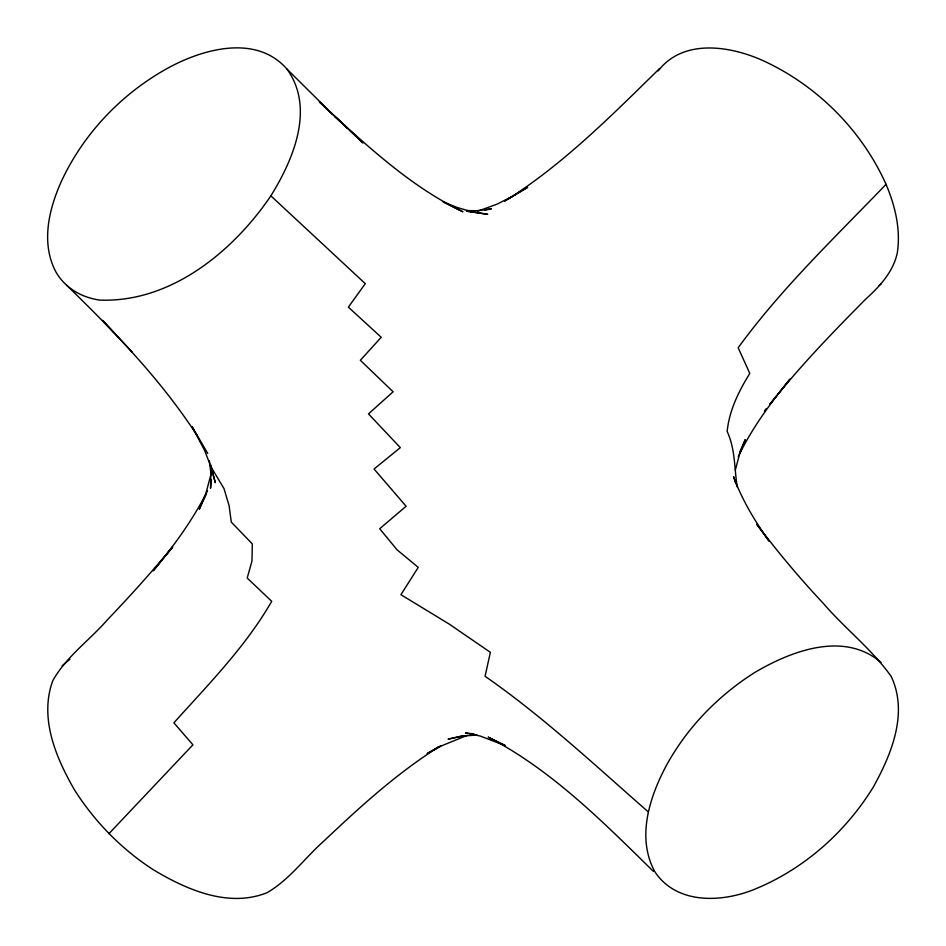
<?xml version="1.0" encoding="UTF-8"?>
<svg xmlns="http://www.w3.org/2000/svg" width="946" height="946" viewBox="0 0 946 946"><rect width="100%" height="100%" fill="white"/><g stroke="black" fill="none" stroke-linecap="round" stroke-linejoin="round"><path stroke-width="1.42" d="M211.419 479.669L210.556 488.242L210.84 473.166L209.397 460.844M881.022 662.401C844.033 630.816 791.471 650.801 754.766 672.476C718.097 695.7 686.985 727.616 666.197 765.846C649.275 797.703 636.28 838.203 655.081 872.117C676.804 904.341 720.994 902.59 753.371 889.772C803.166 869.752 845.062 832.823 873.17 787.308C891.416 754.447 908.562 713.059 891.144 676.366C871.786 649.11 844.731 628.416 823.02 603.051C799.488 578.053 777.494 551.589 756.741 524.238L769.003 541.041C754.825 521.01 741.995 499.819 733.564 476.689L735.775 483.619M211.537 472.243L205.921 493.315L199.322 509.185L206.488 493.623M735.338 470.008L739.346 454.979L745.212 439.654L739.536 452.59M738.27 456.469C751.881 428.467 770.351 403.197 789.969 379.133L769.902 404.214M207.552 490.808C193.031 519.685 173.828 545.972 153.24 570.793L172.444 547.261M270.863 195.857C293.378 159.519 315.255 108.033 286.886 68.999C256.804 34.624 205.057 48.317 170.02 66.941C122.838 92.365 83.827 132.842 61.289 181.561C48.648 209.752 40.607 243.926 56.287 272.614A162.724 93.95 -45 0 0 99.365 300.071C170.304 303.063 232.964 251.778 270.863 195.857L365.274 283.658L348.376 307.143L381.226 337.296L360.331 360.296L393.122 391.774L368.491 413.887L400.324 447.635L374.048 469.015L406.118 506.24L379.701 528.731L397.048 549.803L418.238 567.387L400.915 594.691L449.374 624.183L490.371 652.338L485.073 676.284C543.276 716.737 595.058 765.349 648.317 811.905M658.156 70.915C683.733 37.533 732.653 46.129 765.953 61.987C818.668 87.091 862.125 131.021 886.059 184.328C895.2 206.039 900.923 229.63 897.246 253.232C893 272.093 879.733 286.449 865.791 299.031C835.46 329.693 805.306 360.627 778.12 394.175M172.42 547.013C151.738 571.987 130.11 596.134 107.655 619.524C89.728 640.217 66.315 656.5 52.799 680.659C39.082 717.955 55.861 757.569 74.521 789.934C94.801 821.873 121.715 849.331 153.512 869.871C186.811 889.796 228.542 908.136 267.139 892.657C289.653 879.591 304.967 857.738 324.265 840.687C360.651 806.276 397.97 772.279 440.647 745.744M769.808 404.309L776.985 395.511M166.39 554.663L172.621 547.036M764.427 410.907L766.248 408.672M108.837 833.769L192.925 744.821L173.898 722.815C208.617 684.171 245.641 646.65 271.703 601.313L247.202 578.053L251.979 561.037L252.322 543.915L231.309 522.121L229.074 505.613L223.989 488.562L210.934 466.839L204.738 450.674L192.097 426.693L207.742 453.453M886.059 184.328C835.176 237.257 781.526 288.223 738.164 347.761L749.788 373.386C738.826 391.136 729.189 410.458 727.167 431.494C735.385 449.267 734.25 468.175 737.182 486.918M659.622 68.502C612.074 115.069 564.691 162.878 508.333 198.897L527.632 187.32L504.797 200.93M62.14 665.854L69.945 659.244M878.68 285.633L880.903 284.072M438.211 746.985L427.119 753.607L442.385 745.495L467.277 735.349M504.608 201.096L507.091 199.63M512.342 196.413L496.981 204.194L477.564 211.254M463.173 735.669L448.073 739.181L462.606 736.083L477.08 734.995M484.494 210.343L491.376 208.818L476.796 210.721L466.626 210.556M474.194 734.001L465.562 732.949L480.284 736.059L505.235 745.625M467.395 211.242L487.687 214.293L466.508 211.124M472.527 211.999L457.072 207.458L442.74 201.675M505.046 745.294L488.183 737.1C551.672 770.091 602.768 821.707 653.343 871.325M443.97 202.409L462.937 211.786C414.478 188.502 374.084 152.093 334.636 116.252L362.992 142.929L349.925 130.536M332.164 113.863L347.667 128.337L319.31 101.849L332.164 113.863L286.886 68.999M66.598 285.195C114.241 331.597 161.092 379.807 197.336 435.87M113.827 332.484L102.487 320.375L132.168 352.089M210.934 466.839L215.286 482.649L210.804 464.924"/></g></svg>
